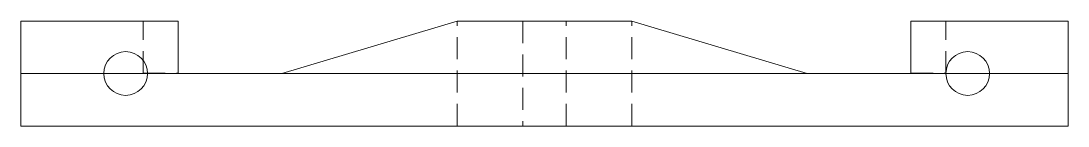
# Model space of a CAD drawing. Header units: millimetres. Extents: x -60 to 0, y 0 to 6.
import ezdxf

# ---------------------------------------------------------------- set-up
doc = ezdxf.new("R2010")
doc.units = ezdxf.units.MM
doc.linetypes.add('HIDDEN', pattern=[1.905, 1.27, -0.635])

msp = doc.modelspace()

# ---------------------------------------------------------------- linework, layer by layer
at = {"color": 7, "linetype": 'Continuous', "lineweight": 15}
for p, q in [((-60, 6), (-51, 6)), ((-60, 0), (-60, 6)), ((-51, 3), (-51, 6)), ((-45.052, 3), (-35, 6)), ((-35, 6), (-25, 6)), ((-25, 6), (-14.948, 3)), ((-9, 3), (-9, 6)), ((-9, 6), (0, 6)), ((0, 6), (0, 0)), ((-60, 3), (0, 3)), ((0, 0), (-60, 0))]:
    msp.add_line(p, q, dxfattribs=at)
at = {"color": 7, "linetype": 'HIDDEN', "lineweight": 0}
for p, q in [((-53, 3.01), (-53, 6)), ((-35, 0), (-35, 6)), ((-31.25, 6), (-31.25, 0)), ((-28.75, 0), (-28.75, 6)), ((-25, 0), (-25, 6)), ((-7, 3.01), (-7, 6)), ((-53, 3.01), (-51, 3.01)), ((-9, 3.01), (-7, 3.01))]:
    msp.add_line(p, q, dxfattribs=at)
at = {"color": 7, "linetype": 'Continuous', "lineweight": 15}
for centre in [(-54, 3), (-5.75, 3)]:
    msp.add_circle(centre, 1.25, dxfattribs=at)

doc.saveas('drawing.dxf')
